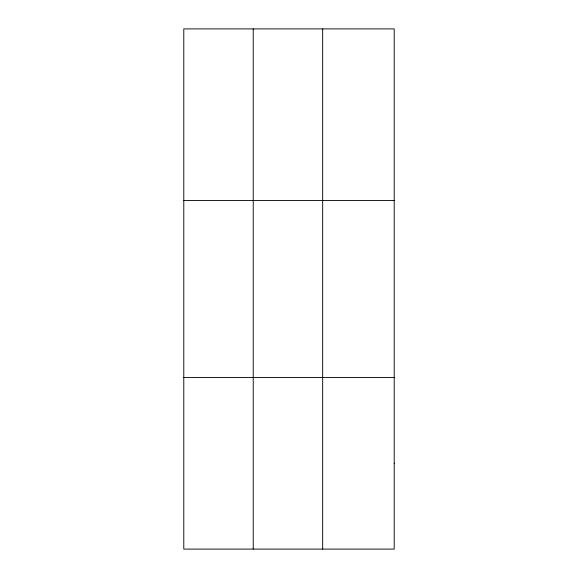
<?xml version="1.0" encoding="UTF-8"?>
<svg xmlns="http://www.w3.org/2000/svg" width="578" height="578" viewBox="0 0 578 578"><rect width="100%" height="100%" fill="white"/><g stroke="black" fill="none" stroke-linecap="round" stroke-linejoin="round"><path stroke-width="0.87" d="M253.229 549.1L253.229 28.9M322.669 549.1L322.669 28.9M183.79 200.566L394.21 200.566M183.79 377.434L394.21 377.434M394.21 463.267L394.21 549.1L183.79 549.1L183.79 28.9L394.21 28.9L394.21 463.267"/></g></svg>
